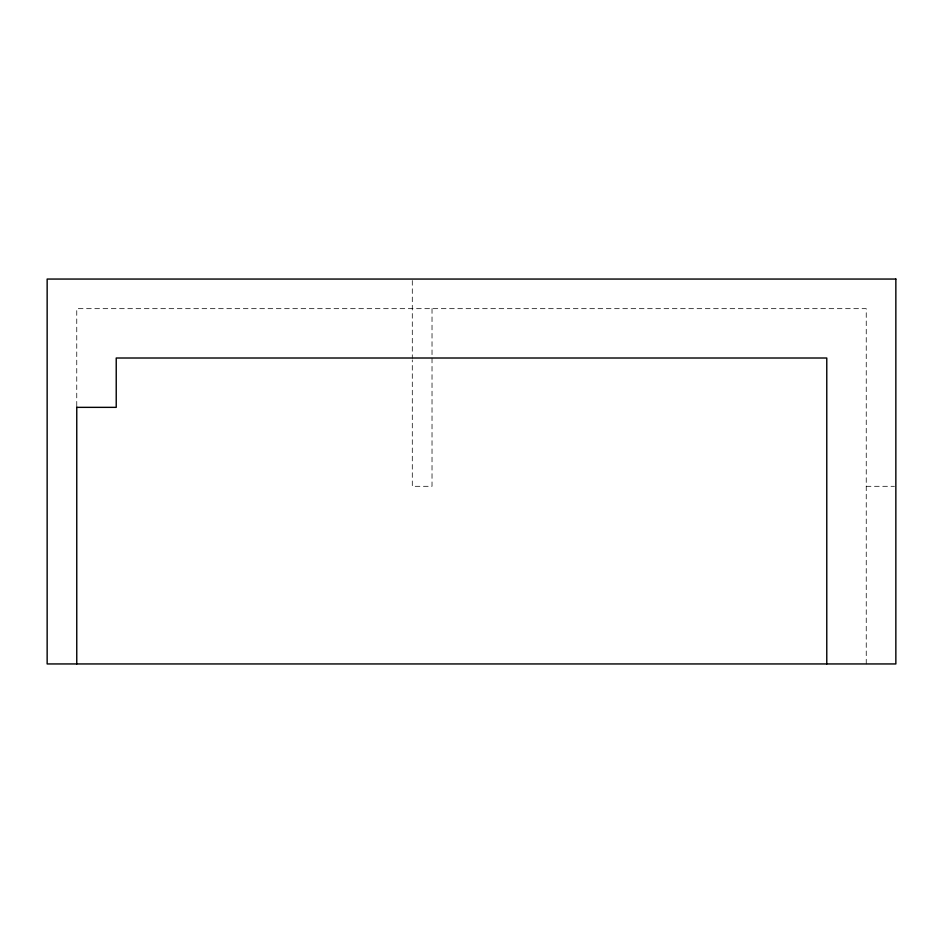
<?xml version="1.0" encoding="UTF-8"?>
<svg xmlns="http://www.w3.org/2000/svg" width="943" height="943" viewBox="0 0 943 943"><rect width="100%" height="100%" fill="white"/><g stroke="black" fill="none" stroke-linecap="round" stroke-linejoin="round"><path stroke-width="0.71" stroke-dasharray="4.71 3.54" d="M866.24 486.305L894.435 486.305M866.24 663.943L866.24 308.667L76.76 308.667L76.76 407.352M432.024 308.667L432.024 486.305L412.291 486.305L412.291 359.896M412.291 280.531L412.291 358.434"/><path stroke-width="1.41" d="M76.76 407.352L116.225 407.352L116.225 358.01L826.775 358.01L826.775 663.943M76.76 407.022L76.76 663.943M895.85 279.057L47.15 279.057L47.15 663.943L895.85 663.943L895.85 279.057"/></g></svg>
